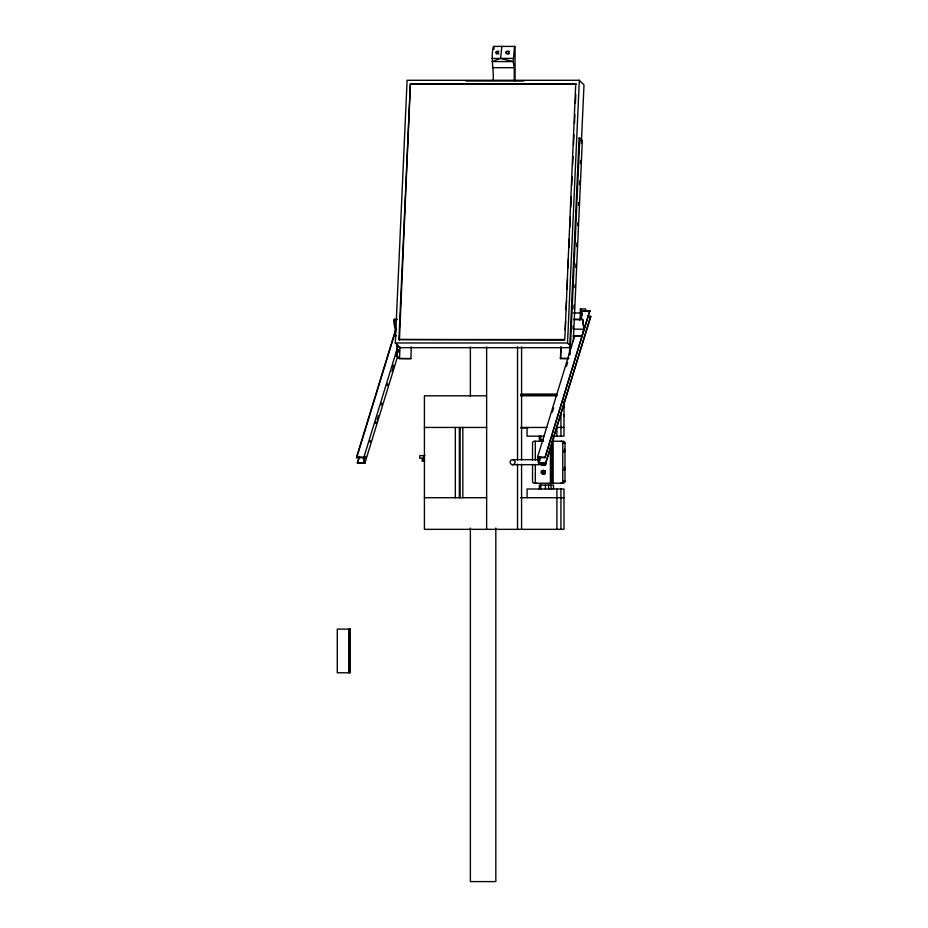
<?xml version="1.0" encoding="UTF-8"?>
<svg xmlns="http://www.w3.org/2000/svg" width="928" height="928" viewBox="0 0 928 928"><rect width="100%" height="100%" fill="white"/><g stroke="black" fill="none" stroke-linecap="round" stroke-linejoin="round"><path stroke-width="1.39" d="M539.446 456.924L539.632 458.235L539.852 457.04M570.743 347.675L399.98 347.675L395.305 342.977L407.102 80.284L579.327 80.284L583.99 84.982L581.369 143.364M411.29 346.921L410.907 358.614L398.936 358.614L396.407 356.074L396.929 344.52M410.907 358.614L399.492 358.475L397.103 356.074L397.613 344.52M398.901 339.532L410.385 83.717L575.731 83.717L564.769 340.066L398.901 339.532L564.247 339.532M399.423 340.066L410.385 83.717M399.492 358.475L400.003 346.921M568.551 358.614L560.431 358.475L560.941 346.921M560.57 358.614L561.092 347.06M565.222 329.95L565.616 321.274M566.126 309.708L566.521 301.043M567.043 289.478L567.495 279.363M568.017 267.798L568.4 259.121M568.922 247.567L569.316 238.89M569.827 227.325L570.279 217.21M570.743 207.095L571.196 196.98M571.718 185.414L572.1 176.749M572.622 165.184L573.005 156.507M573.527 144.942L573.98 134.827M574.502 123.262L574.896 114.596M575.406 103.031L575.801 94.366M570.326 345.796L567.53 342.977L579.327 80.284M569.386 354.624L579.107 138.075L579.803 138.075L582.332 140.627L573.318 341.295M570.07 354.624L579.803 138.075M573.04 328.906L573.168 326.018M573.945 308.699L574.107 305.057M574.884 287.738L575.012 284.85M575.789 267.519L575.952 263.958M576.729 246.639L576.891 242.985M577.668 225.655L577.808 222.766M578.585 205.448L578.712 202.559M579.513 184.568L579.687 180.902M580.464 163.583L580.592 160.695M493.162 80.562C494.009 69.066 490.448 57.826 493.452 46.4L515.052 46.4L515.052 80.887M514.263 80.562L514.263 67.686L513.219 61.584L492.118 61.584L500.552 58.418L501.874 46.4M500.552 58.418L513.219 61.584L514.541 46.4M545.212 472.19C543.39 475.496 542.555 469.058 545.188 471.934M386.709 383.798L386.837 385.549L386.964 383.716M393.646 336.296C399.284 332.433 388.971 317.411 397.207 319.255M397.462 356.955L364.843 463.292L357.477 463.292L357.384 462.678L364.02 462.678L363.289 457.713L356.665 457.713L356.572 457.098L395.989 328.651M356.665 457.713L395.653 330.646M357.384 462.678L359.09 457.156M357.477 463.292L359.6 456.39M364.843 463.292L363.938 457.098L397.834 346.608M377.151 419.862L378.427 415.721M391.976 371.525L393.252 367.384M587.981 316.274L590.626 316.274L590.718 316.9L545.803 463.292L538.437 463.292L537.544 457.098L574.826 335.553M579.49 320.369L582.459 310.694L589.814 310.694L544.991 457.713L538.368 457.713L539.087 462.678L545.71 462.678L590.626 316.274M552.346 412.136L553.622 407.995M566.335 366.56L567.6 362.419M581.16 318.223L582.436 314.082M573.272 336.296L581.96 336.296L583.886 329.185L582.622 319.255L573.933 319.255M539.087 462.678L540.78 457.156M544.991 457.713L589.814 310.694M582.32 314.035L582.343 314.522M380.944 403.088L380.921 404.828M544.11 471.447L544.295 472.862L543.97 471.204L542.718 472.41L544.376 472.897M544.318 471.285L543.611 472.41L544.516 473.141M545.27 473.06L544.075 472.862M543.982 471.192L545.049 471.169M544.55 473.176L545.258 473.152A1.763 1.752 -90 0 1 544.527 473.721M492.118 58.418L513.219 58.418M493.162 67.686L514.263 67.686M465.984 81.014L523.914 81.014M410.907 84.239L576.253 84.239M583.283 311.321L589.906 311.321M573.284 312.968L580.661 312.968M588.259 316.9L590.718 316.9M394.18 319.661L397.08 319.661M573.817 319.661L582.506 319.661M573.748 329.185L583.886 329.185M393.565 335.727L396.453 335.727M573.191 335.727L581.879 335.727M395.305 342.977L567.53 342.977M396.407 356.074L397.103 356.074M560.431 358.475L568.887 358.475M520.956 394.064L556.568 394.064M520.446 395.061L556.986 395.061M486.342 395.815L424.421 395.815L424.421 529.343L563.992 529.343L563.992 489.01L527.069 489.01L527.069 497.721M520.608 395.815L556.904 395.815M424.421 427.448L486.724 427.448M520.608 427.448L546.952 427.448M563.992 427.448L556.904 427.448L556.904 436.16M520.956 427.947L528.078 427.947M544.295 436.16L527.069 436.16L527.069 427.448M552.891 436.16L563.992 436.16L563.992 401.569M543.321 440.092L539.365 440.092L539.365 436.16M543.576 441.241L534.424 441.241A1.914 1.891 -90 0 0 532.533 443.155L532.533 460.114M561.127 441.241A1.914 1.891 -90 0 1 562.774 443.143L564.99 443.143L564.99 481.307A1.914 1.891 -90 0 1 563.099 483.221L534.424 483.221A1.914 1.891 -90 0 1 532.533 481.307L532.533 464.348M424.896 455.625L419.758 455.625L419.758 458.281L423.644 458.281M356.572 457.098L363.938 457.098M537.544 457.098L544.898 457.098M512.824 459.673A2.506 2.482 -90 0 1 514.622 463.629A2.506 2.482 -90 0 1 510.33 463.223A2.506 2.482 -90 0 1 512.824 459.673L538.182 459.673M423.133 460.798L424.583 460.798M423.04 461.042L424.572 461.042M424.374 461.297L422.182 461.297L422.182 458.281M512.36 464.673L544.759 464.673M542.741 473.674L545.478 473.674M560.883 483.221A1.914 1.891 -90 0 0 562.774 481.307L564.99 481.307M424.421 497.721L486.724 497.721M520.608 497.721L563.992 497.721M544.249 471.169C546.662 470.983 543.147 471.215 544.144 472.654M544.342 473.094A1.763 1.752 -90 0 0 542.892 470.403A1.763 1.752 -90 0 0 541.314 473.013A1.763 1.752 -90 0 0 544.342 473.094L545.003 473.176M579.107 138.075L581.496 140.476M582.622 319.255L584.095 329.347M545.71 462.678L545.803 463.292M394.307 319.255L395.769 329.347M538.704 457.434L538.89 458.235L539.11 457.04M585.696 311.657L585.696 308.931L580.29 308.931L580.29 319.046M580.986 308.931L580.986 318.455M562.774 443.143L562.774 481.307M560.93 413.064L560.93 436.16M560.93 489.01L560.93 529.343M556.904 489.01L556.904 529.343M553.471 437.471L553.471 440.092M553.471 489.01L553.471 485.066L539.365 485.066L539.365 489.01M553.134 441.241L553.134 483.221M551.766 483.221L551.766 441.241L563.342 441.241A1.914 1.891 -90 0 1 564.99 443.143M551.104 485.066L551.104 489.01M550.408 447.041L550.408 483.221M548.634 485.066L548.634 489.01M545.444 485.066L545.444 489.01M540.815 436.16L540.815 440.092M540.815 485.066L540.815 489.01M535.305 441.241L535.305 460.056M535.305 464.406L535.305 483.221M521.571 346.886L521.571 459.836M521.571 464.186L521.571 529.343M517.546 346.886L517.546 459.836M517.546 464.186L517.546 529.343M495.819 528.078L495.819 881.6L470.368 881.6L470.368 528.078M493.963 46.4L493.963 49.277M486.632 346.886L486.632 529.343M470.368 346.979L470.368 396.244M462.84 427.448L462.84 497.721M460.079 427.448L460.079 497.721M459.36 427.448L459.36 497.721M455.335 427.448L455.335 497.721M423.562 455.625L423.644 461.297M349.531 629.126L349.531 672.777M348.847 629.126L348.847 672.777M563.795 405.884A3.747 3.747 0 0 1 564.015 407.148M564.015 414.862A3.747 3.747 0 0 1 563.795 416.127M498.881 54.021A1.508 1.473 -90 0 1 498.823 51.11M508.962 53.812A1.508 1.473 -90 0 1 509.136 51.202M536.639 483.221A1.914 1.891 -90 0 1 535.908 483.07M545.826 462.04A3.016 2.981 -90 0 1 540.885 464.487M544.852 465.09A3.016 2.981 -90 0 1 542.578 464.928M544.098 473.883A1.763 1.752 -90 0 1 541.94 472.132A1.763 1.752 -90 0 1 544.179 470.473M544.956 470.948A1.763 1.752 -90 0 1 545.223 471.32M545.003 465.183A3.016 2.981 -90 0 1 544.26 464.928M545.49 465.09A3.016 2.981 -90 0 1 543.216 464.928M545.908 464.302A2.506 2.482 -90 0 1 543.437 464.452M546.198 463.327A2.506 2.482 -90 0 1 542.868 464.452M544.272 465.45A3.399 3.364 -90 0 1 543.472 465.114M397.718 350.749L397.95 351.898L397.95 349.844L397.926 351.851L397.845 349.949L397.729 350.784M398.414 350.749C398.692 354.067 399.028 348.162 398.414 350.749M505.783 52.455L506.41 53.812L507.709 54.033A3.132 2.517 53.2 0 0 508.904 53.395L508.973 51.574L507.349 51.086A3.132 2.517 53.2 0 0 506.154 51.713L505.783 52.455M364.368 456.924C364.472 460.462 365.133 454.859 364.368 456.924M365.11 456.924C365.203 460.462 365.864 454.859 365.11 456.924M369.994 440.951C370.086 444.431 370.759 439.002 369.994 440.951M375.712 422.321C375.817 425.848 376.455 420.314 375.712 422.321M381.57 403.668C381.675 407.195 382.336 401.638 381.57 403.668M387.382 384.227C387.486 387.753 388.148 382.208 387.382 384.227M393.124 365.644C393.228 369.158 393.866 363.637 393.124 365.644M495.877 52.2C496.805 57.756 499.716 48.186 495.877 52.2M564.595 449.349L564.386 452.354L564.595 449.349M552.346 450.799L552.125 453.815L552.346 450.799M564.595 467.283L564.386 470.287L564.595 467.283M552.346 470.67L552.125 473.674L552.346 470.67M350.285 629.126L337.282 629.126L337.282 672.777L350.285 672.777L350.285 629.126"/></g></svg>
